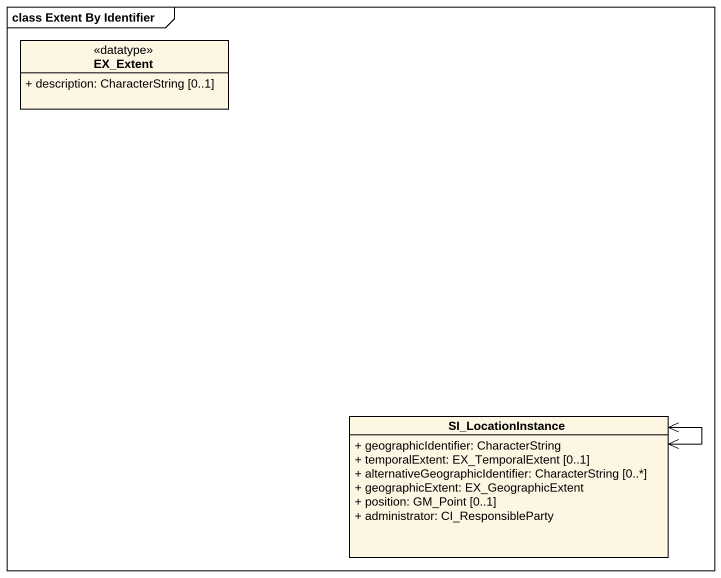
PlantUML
@startuml
mainframe class Extent By Identifier
hide circle
hide empty members
skinparam classAttributeIconSize 0
class EX_Extent <<datatype>> {
  + description: CharacterString [0..1]
}
class SI_LocationInstance {
  + geographicIdentifier: CharacterString
  + temporalExtent: EX_TemporalExtent [0..1]
  + alternativeGeographicIdentifier: CharacterString [0..*]
  + geographicExtent: EX_GeographicExtent
  + position: GM_Point [0..1]
  + administrator: CI_ResponsibleParty
}
SI_LocationInstance <--> SI_LocationInstance
@enduml
